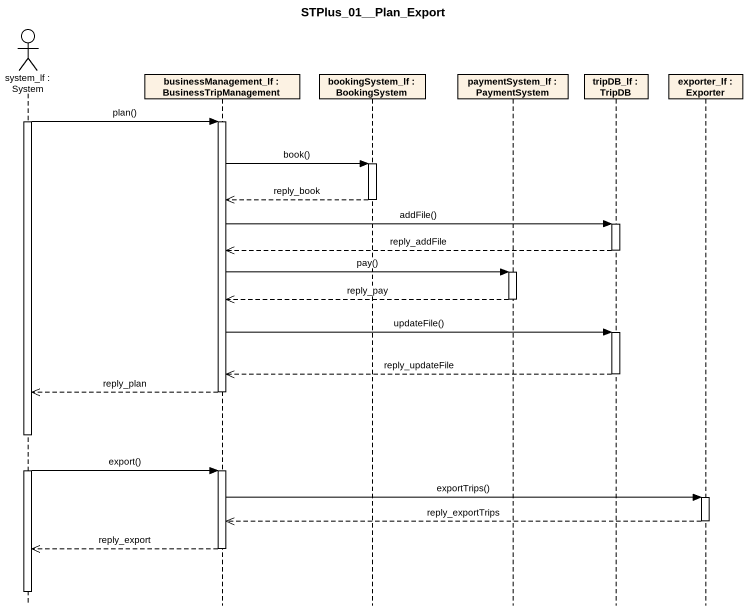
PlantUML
@startuml
title STPlus_01__Plan_Export
hide footbox
actor "system_lf : System" as system_lf
participant "businessManagement_lf : BusinessTripManagement" as businessManagement_lf
participant "bookingSystem_lf : BookingSystem" as bookingSystem_lf
participant "paymentSystem_lf : PaymentSystem" as paymentSystem_lf
participant "tripDB_lf : TripDB" as tripDB_lf
participant "exporter_lf : Exporter" as exporter_lf

activate system_lf
system_lf -> businessManagement_lf : plan()
activate businessManagement_lf
businessManagement_lf -> bookingSystem_lf : book()
activate bookingSystem_lf
bookingSystem_lf -->> businessManagement_lf : reply_book
deactivate bookingSystem_lf
businessManagement_lf -> tripDB_lf : addFile()
activate tripDB_lf
tripDB_lf -->> businessManagement_lf : reply_addFile
deactivate tripDB_lf
businessManagement_lf -> paymentSystem_lf : pay()
activate paymentSystem_lf
paymentSystem_lf -->> businessManagement_lf : reply_pay
deactivate paymentSystem_lf
businessManagement_lf -> tripDB_lf : updateFile()
activate tripDB_lf
tripDB_lf -->> businessManagement_lf : reply_updateFile
deactivate tripDB_lf
businessManagement_lf -->> system_lf : reply_plan
deactivate businessManagement_lf
system_lf -> businessManagement_lf : export()
activate businessManagement_lf
businessManagement_lf -> exporter_lf : exportTrips()
activate exporter_lf
exporter_lf -->> businessManagement_lf : reply_exportTrips
deactivate exporter_lf
businessManagement_lf -->> system_lf : reply_export
deactivate businessManagement_lf
deactivate system_lf
@enduml
